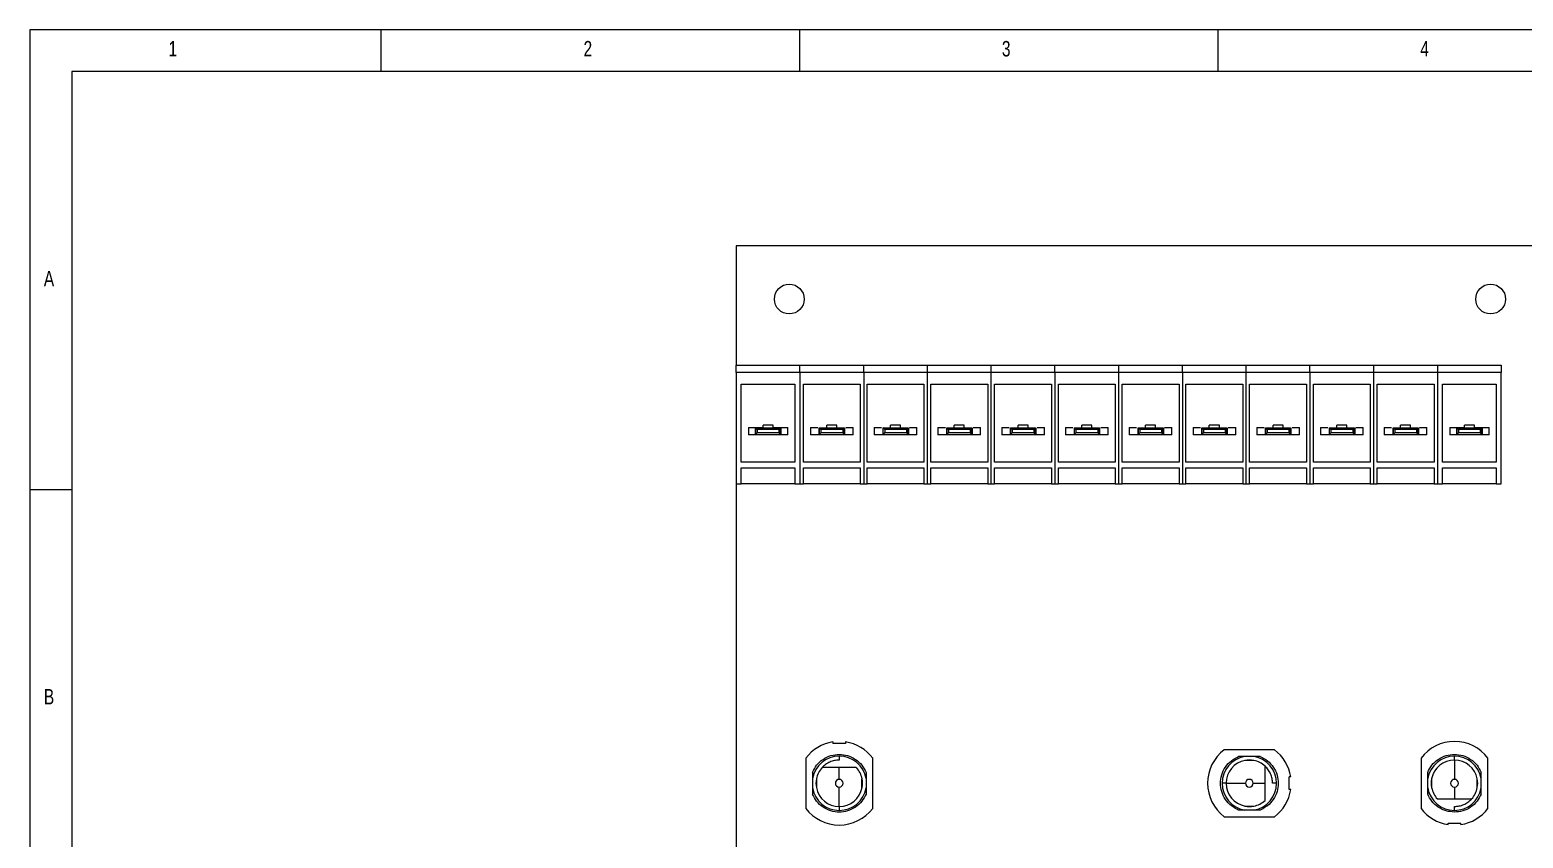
# Model space of a CAD drawing. Header units: millimetres. Extents: x 5 to 589, y 5 to 415.
# Drawn here: x 5 to 183.5, y 318.3 to 415 of the extents above; entities that cross this region are included whole.
import ezdxf

# ---------------------------------------------------------------- set-up
doc = ezdxf.new("R2010")
doc.units = ezdxf.units.MM
doc.styles.add('SLDTEXTSTYLE0', font='TXT', dxfattribs={"width": 0.75})

msp = doc.modelspace()

# ---------------------------------------------------------------- linework, layer by layer
at = {"color": 7, "linetype": 'Continuous', "lineweight": 0}
for p, q in [((589, 415), (5, 415)), ((5, 415), (5, 5)), ((47, 410), (47, 415)), ((97, 415), (97, 410)), ((147, 410), (147, 415)), ((584, 410), (10, 410)), ((10, 410), (10, 10)), ((10, 360), (5, 360))]:
    msp.add_line(p, q, dxfattribs=at)
at = {"color": 7, "linetype": 'Continuous', "lineweight": 15}
for p, q in [((521.21, 389.16), (89.41, 389.16)), ((89.41, 389.16), (89.41, 374.91)), ((89.41, 374.91), (97.03, 374.91)), ((89.41, 374.01), (89.41, 374.91)), ((97.03, 374.91), (104.65, 374.91)), ((97.03, 374.01), (97.03, 374.91)), ((104.65, 374.91), (112.27, 374.91)), ((104.65, 374.01), (104.65, 374.91)), ((112.27, 374.01), (112.27, 374.91)), ((112.27, 374.91), (119.89, 374.91)), ((119.89, 374.01), (119.89, 374.91)), ((119.89, 374.91), (127.51, 374.91)), ((127.51, 374.91), (135.13, 374.91)), ((127.51, 374.01), (127.51, 374.91)), ((135.13, 374.01), (135.13, 374.91)), ((135.13, 374.91), (142.75, 374.91)), ((142.75, 374.91), (150.37, 374.91)), ((142.75, 374.01), (142.75, 374.91)), ((150.37, 374.01), (150.37, 374.91)), ((150.37, 374.91), (157.99, 374.91)), ((157.99, 374.91), (165.61, 374.91)), ((157.99, 374.01), (157.99, 374.91)), ((165.61, 374.01), (165.61, 374.91)), ((165.61, 374.91), (173.23, 374.91)), ((173.23, 374.91), (180.85, 374.91)), ((173.23, 374.91), (173.23, 374.01)), ((180.85, 374.91), (180.85, 374.01)), ((89.41, 374.01), (89.41, 360.71)), ((97.03, 374.01), (89.41, 374.01)), ((104.65, 374.01), (97.03, 374.01)), ((97.03, 374.01), (97.03, 360.71)), ((112.27, 374.01), (104.65, 374.01)), ((104.65, 374.01), (104.65, 360.71)), ((112.27, 360.71), (112.27, 374.01)), ((119.89, 374.01), (112.27, 374.01)), ((119.89, 360.71), (119.89, 374.01)), ((127.51, 374.01), (119.89, 374.01)), ((135.13, 374.01), (127.51, 374.01)), ((127.51, 374.01), (127.51, 360.71)), ((135.13, 360.71), (135.13, 374.01)), ((142.75, 374.01), (135.13, 374.01)), ((150.37, 374.01), (142.75, 374.01)), ((142.75, 374.01), (142.75, 360.71)), ((150.37, 360.71), (150.37, 374.01)), ((157.99, 374.01), (150.37, 374.01)), ((165.61, 374.01), (157.99, 374.01)), ((157.99, 374.01), (157.99, 360.71)), ((165.61, 360.71), (165.61, 374.01)), ((173.23, 374.01), (165.61, 374.01)), ((173.23, 374.01), (173.23, 360.71)), ((180.85, 374.01), (173.23, 374.01)), ((180.85, 360.71), (180.85, 374.01)), ((90.02, 372.64), (96.42, 372.64)), ((90.02, 363.31), (90.02, 372.64)), ((96.42, 372.64), (96.42, 363.31)), ((97.44, 372.64), (104.24, 372.64)), ((97.44, 363.31), (97.44, 372.64)), ((104.24, 372.64), (104.24, 363.31)), ((105.06, 372.64), (111.86, 372.64)), ((105.06, 363.31), (105.06, 372.64)), ((111.86, 372.64), (111.86, 363.31)), ((112.68, 372.64), (119.48, 372.64)), ((112.68, 363.31), (112.68, 372.64)), ((119.48, 372.64), (119.48, 363.31)), ((120.3, 372.64), (127.1, 372.64)), ((120.3, 363.31), (120.3, 372.64)), ((127.1, 372.64), (127.1, 363.31)), ((127.92, 363.31), (127.92, 372.64)), ((127.92, 372.64), (134.72, 372.64)), ((134.72, 372.64), (134.72, 363.31)), ((135.54, 372.64), (142.34, 372.64)), ((135.54, 363.31), (135.54, 372.64)), ((142.34, 372.64), (142.34, 363.31)), ((143.16, 372.64), (149.96, 372.64)), ((143.16, 363.31), (143.16, 372.64)), ((149.96, 372.64), (149.96, 363.31)), ((150.78, 372.64), (157.58, 372.64)), ((150.78, 363.31), (150.78, 372.64)), ((157.58, 372.64), (157.58, 363.31)), ((158.4, 372.64), (165.2, 372.64)), ((158.4, 363.31), (158.4, 372.64)), ((165.2, 372.64), (165.2, 363.31)), ((166.02, 372.64), (172.82, 372.64)), ((166.02, 363.31), (166.02, 372.64)), ((172.82, 372.64), (172.82, 363.31)), ((173.84, 372.64), (180.24, 372.64)), ((173.84, 363.31), (173.84, 372.64)), ((180.24, 372.64), (180.24, 363.31)), ((93.82, 367.72), (92.62, 367.72)), ((92.62, 367.42), (92.62, 367.72)), ((93.82, 367.42), (93.82, 367.72)), ((101.44, 367.72), (100.24, 367.72)), ((100.24, 367.42), (100.24, 367.72)), ((101.44, 367.42), (101.44, 367.72)), ((109.06, 367.72), (107.86, 367.72)), ((107.86, 367.42), (107.86, 367.72)), ((109.06, 367.42), (109.06, 367.72)), ((116.68, 367.72), (115.48, 367.72)), ((115.48, 367.42), (115.48, 367.72)), ((116.68, 367.42), (116.68, 367.72)), ((124.3, 367.72), (123.1, 367.72)), ((123.1, 367.42), (123.1, 367.72)), ((124.3, 367.42), (124.3, 367.72)), ((131.92, 367.72), (130.72, 367.72)), ((130.72, 367.42), (130.72, 367.72)), ((131.92, 367.42), (131.92, 367.72)), ((139.54, 367.72), (138.34, 367.72)), ((138.34, 367.42), (138.34, 367.72)), ((139.54, 367.42), (139.54, 367.72)), ((147.16, 367.72), (145.96, 367.72)), ((145.96, 367.42), (145.96, 367.72)), ((147.16, 367.42), (147.16, 367.72)), ((154.78, 367.72), (153.58, 367.72)), ((153.58, 367.42), (153.58, 367.72)), ((154.78, 367.42), (154.78, 367.72)), ((162.4, 367.72), (161.2, 367.72)), ((161.2, 367.42), (161.2, 367.72)), ((162.4, 367.42), (162.4, 367.72)), ((170.02, 367.72), (168.82, 367.72)), ((168.82, 367.42), (168.82, 367.72)), ((170.02, 367.42), (170.02, 367.72)), ((177.64, 367.72), (176.44, 367.72)), ((176.44, 367.42), (176.44, 367.72)), ((177.64, 367.42), (177.64, 367.72)), ((90.87, 367.46), (92.62, 367.46)), ((90.87, 367.46), (90.87, 366.58)), ((95.57, 366.58), (90.87, 366.58)), ((91.69, 367.42), (91.69, 366.62)), ((91.72, 367.42), (91.69, 367.42)), ((91.69, 366.62), (91.72, 366.62)), ((91.92, 367.22), (91.72, 367.42)), ((91.72, 367.42), (94.72, 367.42)), ((91.72, 367.42), (91.72, 366.62)), ((91.92, 366.82), (91.72, 366.62)), ((91.72, 366.62), (94.72, 366.62)), ((94.52, 367.22), (91.92, 367.22)), ((91.92, 367.22), (91.92, 366.82)), ((94.52, 366.82), (91.92, 366.82)), ((93.82, 367.46), (95.57, 367.46)), ((94.72, 367.42), (94.52, 367.22)), ((94.52, 367.22), (94.52, 366.82)), ((94.72, 366.62), (94.52, 366.82)), ((94.72, 366.62), (94.72, 367.42)), ((94.72, 367.42), (94.75, 367.42)), ((94.72, 366.62), (94.75, 366.62)), ((94.75, 367.42), (94.75, 366.62)), ((95.57, 366.58), (95.57, 367.46)), ((98.29, 367.46), (98.29, 366.58)), ((98.29, 367.46), (99.17, 367.46)), ((103.39, 366.58), (98.29, 366.58)), ((99.31, 367.42), (99.31, 366.62)), ((99.31, 366.62), (99.34, 366.62)), ((99.54, 367.22), (99.34, 367.42)), ((99.34, 367.42), (102.34, 367.42)), ((99.34, 367.42), (99.34, 366.62)), ((99.54, 366.82), (99.34, 366.62)), ((99.34, 366.62), (102.34, 366.62)), ((102.14, 367.22), (99.54, 367.22)), ((99.54, 367.22), (99.54, 366.82)), ((102.14, 366.82), (99.54, 366.82)), ((102.34, 367.42), (102.14, 367.22)), ((102.14, 367.22), (102.14, 366.82)), ((102.34, 366.62), (102.14, 366.82)), ((102.34, 366.62), (102.34, 367.42)), ((102.34, 366.62), (102.37, 366.62)), ((102.37, 367.42), (102.37, 366.62)), ((102.51, 367.46), (103.39, 367.46)), ((103.39, 366.58), (103.39, 367.46)), ((105.91, 367.46), (106.79, 367.46)), ((105.91, 367.46), (105.91, 366.58)), ((111.01, 366.58), (105.91, 366.58)), ((106.93, 367.42), (106.93, 366.62)), ((106.93, 366.62), (106.96, 366.62)), ((107.16, 367.22), (106.96, 367.42)), ((106.96, 367.42), (109.96, 367.42)), ((106.96, 367.42), (106.96, 366.62)), ((107.16, 366.82), (106.96, 366.62)), ((106.96, 366.62), (109.96, 366.62)), ((109.76, 367.22), (107.16, 367.22)), ((107.16, 367.22), (107.16, 366.82)), ((109.76, 366.82), (107.16, 366.82)), ((109.96, 367.42), (109.76, 367.22)), ((109.76, 367.22), (109.76, 366.82)), ((109.96, 366.62), (109.76, 366.82)), ((109.96, 366.62), (109.96, 367.42)), ((109.96, 366.62), (109.99, 366.62)), ((109.99, 367.42), (109.99, 366.62)), ((110.13, 367.46), (111.01, 367.46)), ((111.01, 366.58), (111.01, 367.46)), ((113.53, 367.46), (114.41, 367.46)), ((113.53, 367.46), (113.53, 366.58)), ((118.63, 366.58), (113.53, 366.58)), ((114.55, 367.42), (114.55, 366.62)), ((114.55, 366.62), (114.58, 366.62)), ((114.78, 367.22), (114.58, 367.42)), ((114.58, 367.42), (117.58, 367.42)), ((114.58, 367.42), (114.58, 366.62)), ((114.78, 366.82), (114.58, 366.62)), ((114.58, 366.62), (117.58, 366.62)), ((117.38, 367.22), (114.78, 367.22)), ((114.78, 367.22), (114.78, 366.82)), ((117.38, 366.82), (114.78, 366.82)), ((117.58, 367.42), (117.38, 367.22)), ((117.38, 367.22), (117.38, 366.82)), ((117.58, 366.62), (117.38, 366.82)), ((117.58, 366.62), (117.58, 367.42)), ((117.58, 366.62), (117.61, 366.62)), ((117.61, 367.42), (117.61, 366.62)), ((117.75, 367.46), (118.63, 367.46)), ((118.63, 366.58), (118.63, 367.46)), ((121.15, 367.46), (122.03, 367.46)), ((121.15, 367.46), (121.15, 366.58)), ((126.25, 366.58), (121.15, 366.58)), ((122.17, 367.42), (122.17, 366.62)), ((122.17, 366.62), (122.2, 366.62)), ((122.4, 367.22), (122.2, 367.42)), ((122.2, 367.42), (125.2, 367.42)), ((122.2, 367.42), (122.2, 366.62)), ((122.4, 366.82), (122.2, 366.62)), ((122.2, 366.62), (125.2, 366.62)), ((125, 367.22), (122.4, 367.22)), ((122.4, 367.22), (122.4, 366.82)), ((125, 366.82), (122.4, 366.82)), ((125.2, 367.42), (125, 367.22)), ((125, 367.22), (125, 366.82)), ((125.2, 366.62), (125, 366.82)), ((125.2, 366.62), (125.2, 367.42)), ((125.2, 366.62), (125.23, 366.62)), ((125.23, 367.42), (125.23, 366.62)), ((125.37, 367.46), (126.25, 367.46)), ((126.25, 366.58), (126.25, 367.46)), ((128.77, 367.46), (129.65, 367.46)), ((128.77, 367.46), (128.77, 366.58)), ((133.87, 366.58), (128.77, 366.58)), ((129.79, 367.42), (129.79, 366.62)), ((129.79, 366.62), (129.82, 366.62)), ((130.02, 367.22), (129.82, 367.42)), ((129.82, 367.42), (132.82, 367.42)), ((129.82, 367.42), (129.82, 366.62)), ((130.02, 366.82), (129.82, 366.62)), ((129.82, 366.62), (132.82, 366.62)), ((132.62, 367.22), (130.02, 367.22)), ((130.02, 367.22), (130.02, 366.82)), ((132.62, 366.82), (130.02, 366.82)), ((132.82, 367.42), (132.62, 367.22)), ((132.62, 367.22), (132.62, 366.82)), ((132.82, 366.62), (132.62, 366.82)), ((132.82, 366.62), (132.82, 367.42)), ((132.82, 366.62), (132.85, 366.62)), ((132.85, 367.42), (132.85, 366.62)), ((132.99, 367.46), (133.87, 367.46)), ((133.87, 366.58), (133.87, 367.46)), ((136.39, 367.46), (137.27, 367.46)), ((136.39, 367.46), (136.39, 366.58)), ((141.49, 366.58), (136.39, 366.58)), ((137.41, 367.42), (137.41, 366.62)), ((137.41, 366.62), (137.44, 366.62)), ((137.64, 367.22), (137.44, 367.42)), ((137.44, 367.42), (140.44, 367.42)), ((137.44, 367.42), (137.44, 366.62)), ((137.64, 366.82), (137.44, 366.62)), ((137.44, 366.62), (140.44, 366.62)), ((140.24, 367.22), (137.64, 367.22)), ((137.64, 367.22), (137.64, 366.82)), ((140.24, 366.82), (137.64, 366.82)), ((140.44, 367.42), (140.24, 367.22)), ((140.24, 367.22), (140.24, 366.82)), ((140.44, 366.62), (140.24, 366.82)), ((140.44, 366.62), (140.44, 367.42)), ((140.44, 366.62), (140.47, 366.62)), ((140.47, 367.42), (140.47, 366.62)), ((140.61, 367.46), (141.49, 367.46)), ((141.49, 366.58), (141.49, 367.46)), ((144.01, 367.46), (144.01, 366.58)), ((144.01, 367.46), (144.89, 367.46)), ((149.11, 366.58), (144.01, 366.58)), ((145.03, 367.42), (145.03, 366.62)), ((145.03, 366.62), (145.06, 366.62)), ((145.26, 367.22), (145.06, 367.42)), ((145.06, 367.42), (148.06, 367.42)), ((145.06, 367.42), (145.06, 366.62)), ((145.26, 366.82), (145.06, 366.62)), ((145.06, 366.62), (148.06, 366.62)), ((147.86, 367.22), (145.26, 367.22)), ((145.26, 367.22), (145.26, 366.82)), ((147.86, 366.82), (145.26, 366.82)), ((148.06, 367.42), (147.86, 367.22)), ((147.86, 367.22), (147.86, 366.82)), ((148.06, 366.62), (147.86, 366.82)), ((148.06, 366.62), (148.06, 367.42)), ((148.06, 366.62), (148.09, 366.62)), ((148.09, 367.42), (148.09, 366.62)), ((148.23, 367.46), (149.11, 367.46)), ((149.11, 366.58), (149.11, 367.46)), ((151.63, 367.46), (152.51, 367.46)), ((151.63, 367.46), (151.63, 366.58)), ((156.73, 366.58), (151.63, 366.58)), ((152.65, 367.42), (152.65, 366.62)), ((152.65, 366.62), (152.68, 366.62)), ((152.88, 367.22), (152.68, 367.42)), ((152.68, 367.42), (155.68, 367.42)), ((152.68, 367.42), (152.68, 366.62)), ((152.88, 366.82), (152.68, 366.62)), ((152.68, 366.62), (155.68, 366.62)), ((155.48, 367.22), (152.88, 367.22)), ((152.88, 367.22), (152.88, 366.82)), ((155.48, 366.82), (152.88, 366.82)), ((155.68, 367.42), (155.48, 367.22)), ((155.48, 367.22), (155.48, 366.82)), ((155.68, 366.62), (155.48, 366.82)), ((155.68, 366.62), (155.68, 367.42)), ((155.68, 366.62), (155.71, 366.62)), ((155.71, 367.42), (155.71, 366.62)), ((155.85, 367.46), (156.73, 367.46)), ((156.73, 366.58), (156.73, 367.46)), ((159.25, 367.46), (160.13, 367.46)), ((159.25, 367.46), (159.25, 366.58)), ((164.35, 366.58), (159.25, 366.58)), ((160.27, 367.42), (160.27, 366.62)), ((160.27, 366.62), (160.3, 366.62)), ((160.5, 367.22), (160.3, 367.42)), ((160.3, 367.42), (163.3, 367.42)), ((160.3, 367.42), (160.3, 366.62)), ((160.5, 366.82), (160.3, 366.62)), ((160.3, 366.62), (163.3, 366.62)), ((163.1, 367.22), (160.5, 367.22)), ((160.5, 367.22), (160.5, 366.82)), ((163.1, 366.82), (160.5, 366.82)), ((163.3, 367.42), (163.1, 367.22)), ((163.1, 367.22), (163.1, 366.82)), ((163.3, 366.62), (163.1, 366.82)), ((163.3, 366.62), (163.3, 367.42)), ((163.3, 366.62), (163.33, 366.62)), ((163.33, 367.42), (163.33, 366.62)), ((163.47, 367.46), (164.35, 367.46)), ((164.35, 366.58), (164.35, 367.46)), ((166.87, 367.46), (167.75, 367.46)), ((166.87, 367.46), (166.87, 366.58)), ((171.97, 366.58), (166.87, 366.58)), ((167.89, 367.42), (167.89, 366.62)), ((167.89, 366.62), (167.92, 366.62)), ((168.12, 367.22), (167.92, 367.42)), ((167.92, 367.42), (170.92, 367.42)), ((167.92, 367.42), (167.92, 366.62)), ((168.12, 366.82), (167.92, 366.62)), ((167.92, 366.62), (170.92, 366.62)), ((170.72, 367.22), (168.12, 367.22)), ((168.12, 367.22), (168.12, 366.82)), ((170.72, 366.82), (168.12, 366.82)), ((170.92, 367.42), (170.72, 367.22)), ((170.72, 367.22), (170.72, 366.82)), ((170.92, 366.62), (170.72, 366.82)), ((170.92, 366.62), (170.92, 367.42)), ((170.92, 366.62), (170.95, 366.62)), ((170.95, 367.42), (170.95, 366.62)), ((171.09, 367.46), (171.97, 367.46)), ((171.97, 366.58), (171.97, 367.46)), ((174.69, 367.46), (174.69, 366.58)), ((174.69, 367.46), (176.44, 367.46)), ((179.39, 366.58), (174.69, 366.58)), ((175.54, 367.42), (175.51, 367.42)), ((175.51, 367.42), (175.51, 366.62)), ((175.51, 366.62), (175.54, 366.62)), ((175.74, 367.22), (175.54, 367.42)), ((175.54, 367.42), (178.54, 367.42)), ((175.54, 367.42), (175.54, 366.62)), ((175.74, 366.82), (175.54, 366.62)), ((175.54, 366.62), (178.54, 366.62)), ((178.34, 367.22), (175.74, 367.22)), ((175.74, 367.22), (175.74, 366.82)), ((178.34, 366.82), (175.74, 366.82)), ((177.64, 367.46), (179.39, 367.46)), ((178.54, 367.42), (178.34, 367.22)), ((178.34, 367.22), (178.34, 366.82)), ((178.54, 366.62), (178.34, 366.82)), ((178.54, 366.62), (178.54, 367.42)), ((178.54, 367.42), (178.57, 367.42)), ((178.54, 366.62), (178.57, 366.62)), ((178.57, 367.42), (178.57, 366.62)), ((179.39, 366.58), (179.39, 367.46)), ((96.42, 363.31), (90.02, 363.31)), ((90.02, 362.61), (96.42, 362.61)), ((90.02, 360.71), (90.02, 362.61)), ((96.42, 362.61), (96.42, 360.71)), ((104.24, 363.31), (97.44, 363.31)), ((97.44, 362.61), (104.24, 362.61)), ((97.44, 360.71), (97.44, 362.61)), ((104.24, 362.61), (104.24, 360.71)), ((111.86, 363.31), (105.06, 363.31)), ((105.06, 362.61), (111.86, 362.61)), ((105.06, 360.71), (105.06, 362.61)), ((111.86, 362.61), (111.86, 360.71)), ((119.48, 363.31), (112.68, 363.31)), ((112.68, 360.71), (112.68, 362.61)), ((112.68, 362.61), (119.48, 362.61)), ((119.48, 362.61), (119.48, 360.71)), ((127.1, 363.31), (120.3, 363.31)), ((120.3, 362.61), (127.1, 362.61)), ((120.3, 360.71), (120.3, 362.61)), ((127.1, 362.61), (127.1, 360.71)), ((134.72, 363.31), (127.92, 363.31)), ((127.92, 360.71), (127.92, 362.61)), ((127.92, 362.61), (134.72, 362.61)), ((134.72, 362.61), (134.72, 360.71)), ((142.34, 363.31), (135.54, 363.31)), ((135.54, 362.61), (142.34, 362.61)), ((135.54, 360.71), (135.54, 362.61)), ((142.34, 362.61), (142.34, 360.71)), ((149.96, 363.31), (143.16, 363.31)), ((143.16, 362.61), (149.96, 362.61)), ((143.16, 360.71), (143.16, 362.61)), ((149.96, 362.61), (149.96, 360.71)), ((157.58, 363.31), (150.78, 363.31)), ((150.78, 362.61), (157.58, 362.61)), ((150.78, 360.71), (150.78, 362.61)), ((157.58, 362.61), (157.58, 360.71)), ((165.2, 363.31), (158.4, 363.31)), ((158.4, 362.61), (165.2, 362.61)), ((158.4, 360.71), (158.4, 362.61)), ((165.2, 362.61), (165.2, 360.71)), ((172.82, 363.31), (166.02, 363.31)), ((166.02, 362.61), (172.82, 362.61)), ((166.02, 360.71), (166.02, 362.61)), ((172.82, 362.61), (172.82, 360.71)), ((180.24, 363.31), (173.84, 363.31)), ((173.84, 360.71), (173.84, 362.61)), ((173.84, 362.61), (180.24, 362.61)), ((180.24, 362.61), (180.24, 360.71)), ((89.41, 360.71), (90.02, 360.71)), ((89.41, 360.71), (89.41, 84.36)), ((96.42, 360.71), (90.02, 360.71)), ((96.42, 360.71), (97.03, 360.71)), ((97.03, 360.71), (97.44, 360.71)), ((104.24, 360.71), (97.44, 360.71)), ((104.24, 360.71), (104.65, 360.71)), ((104.65, 360.71), (105.06, 360.71)), ((111.86, 360.71), (105.06, 360.71)), ((111.86, 360.71), (112.27, 360.71)), ((112.27, 360.71), (112.68, 360.71)), ((119.48, 360.71), (112.68, 360.71)), ((119.48, 360.71), (119.89, 360.71)), ((119.89, 360.71), (120.3, 360.71)), ((127.1, 360.71), (120.3, 360.71)), ((127.1, 360.71), (127.51, 360.71)), ((127.51, 360.71), (127.92, 360.71)), ((134.72, 360.71), (127.92, 360.71)), ((134.72, 360.71), (135.13, 360.71)), ((135.13, 360.71), (135.54, 360.71)), ((142.34, 360.71), (135.54, 360.71)), ((142.34, 360.71), (142.75, 360.71)), ((142.75, 360.71), (143.16, 360.71)), ((149.96, 360.71), (143.16, 360.71)), ((149.96, 360.71), (150.37, 360.71)), ((150.37, 360.71), (150.78, 360.71)), ((157.58, 360.71), (150.78, 360.71)), ((157.58, 360.71), (157.99, 360.71)), ((157.99, 360.71), (158.4, 360.71)), ((165.2, 360.71), (158.4, 360.71)), ((165.2, 360.71), (165.61, 360.71)), ((165.61, 360.71), (166.02, 360.71)), ((172.82, 360.71), (166.02, 360.71)), ((172.82, 360.71), (173.23, 360.71)), ((173.23, 360.71), (173.84, 360.71)), ((180.24, 360.71), (173.84, 360.71)), ((180.24, 360.71), (180.85, 360.71)), ((100.98, 329.84), (100.98, 329.67)), ((102.48, 329.67), (100.98, 329.67)), ((102.48, 329.84), (102.48, 329.67)), ((153.75, 328.9), (147.75, 328.9)), ((97.73, 327.9), (97.73, 321.9)), ((101.73, 328.15), (101.73, 327.67)), ((101.73, 325.36), (101.73, 326.77)), ((105.73, 321.9), (105.73, 327.9)), ((171.26, 327.9), (171.26, 321.9)), ((175.26, 327.67), (175.26, 328.15)), ((175.26, 327.67), (175.26, 325.36)), ((179.26, 321.9), (179.26, 327.9)), ((147.97, 324.9), (147.5, 324.9)), ((147.97, 324.9), (150.28, 324.9)), ((151.21, 324.9), (152.62, 324.9)), ((154, 324.9), (153.52, 324.9)), ((155.69, 325.65), (155.52, 325.65)), ((155.52, 324.15), (155.52, 325.65)), ((101.73, 322.12), (101.73, 324.43)), ((155.69, 324.15), (155.52, 324.15)), ((175.26, 324.43), (175.26, 323.02)), ((101.73, 322.12), (101.73, 321.65)), ((175.26, 321.65), (175.26, 322.12)), ((147.75, 320.9), (153.75, 320.9)), ((174.51, 320.12), (176.01, 320.12)), ((174.51, 319.96), (174.51, 320.12)), ((176.01, 319.96), (176.01, 320.12))]:
    msp.add_line(p, q, dxfattribs=at)
for centre in [(95.76, 382.81), (179.58, 382.81)]:
    msp.add_circle(centre, 1.78, dxfattribs=at)
for centre, radius, start, end in [((101.73, 324.9), 5, 98.6269, 143.1301), ((101.73, 324.9), 5, 36.8699, 81.3731), ((150.75, 324.9), 5, 126.8699, 233.1301), ((150.75, 324.9), 5, 8.6269, 53.1301), ((175.26, 324.9), 5, 36.8699, 143.1301), ((101.73, 324.9), 3.25, 90, 169.9367), ((101.73, 324.9), 2.78, 137.4934, 169.1071), ((101.73, 324.9), 3.25, 10.0633, 90), ((101.73, 324.9), 2.78, 10.8932, 42.5066), ((150.75, 324.9), 3.25, 100.0633, 180), ((150.75, 324.9), 2.78, 100.8929, 180), ((150.75, 324.9), 2.78, 79.1067, 100.8938), ((150.75, 324.9), 2.78, 47.4934, 79.1071), ((150.75, 324.9), 3.25, 0, 79.9367), ((175.26, 324.9), 3.25, 90, 169.9367), ((175.26, 324.9), 2.78, 90, 169.1071), ((175.26, 324.9), 3.25, 10.0633, 90), ((175.26, 324.9), 2.77, 10.8929, 90), ((101.73, 324.9), 2.78, 169.1067, 190.8938), ((101.73, 324.9), 0.465, 90, 270), ((101.73, 324.9), 0.465, 270, 90), ((101.73, 324.9), 2.78, 349.1068, 10.8929), ((150.75, 324.9), 3.25, 180, 259.9367), ((150.75, 324.9), 2.78, 180, 259.1071), ((150.75, 324.9), 0.465, 0, 180), ((150.75, 324.9), 0.465, 180, 0), ((150.75, 324.9), 3.25, 280.0633, 0), ((175.26, 324.9), 2.78, 169.1068, 190.8929), ((175.26, 324.9), 0.465, 90, 270), ((175.26, 324.9), 0.465, 270, 90), ((175.26, 324.9), 2.78, 349.1067, 10.8938), ((101.73, 324.9), 3.25, 190.0633, 270), ((101.73, 324.9), 2.78, 190.8929, 270), ((101.73, 324.9), 2.78, 270, 349.1071), ((101.73, 324.9), 3.25, 270, 349.9367), ((150.75, 324.9), 5, 306.8699, 351.3731), ((175.26, 324.9), 3.25, 190.0633, 270), ((175.26, 324.9), 2.78, 190.8932, 222.5066), ((175.26, 324.9), 3.25, 270, 349.9367), ((175.26, 324.9), 2.78, 317.4934, 349.1071), ((101.73, 324.9), 5, 216.8699, 323.1301), ((150.75, 324.9), 2.78, 259.1068, 280.8929), ((150.75, 324.9), 2.78, 280.8932, 312.5066), ((175.26, 324.9), 5, 216.8699, 261.3731), ((175.26, 324.9), 5, 278.6269, 323.1301)]:
    msp.add_arc(centre, radius, start, end, dxfattribs=at)
for points, knots in [([(98.53, 326.19), (98.68, 326.49), (98.99, 327.1), (99.77, 327.8), (100.71, 328.26), (101.4, 328.32), (101.73, 328.35)], [0, 0, 0, 0, 0.244391, 0.5, 0.755609, 1, 1, 1, 1]), ([(101.73, 327.67), (101.53, 327.66), (101.15, 327.64), (100.6, 327.45), (100.09, 327.17), (99.82, 326.91), (99.68, 326.77)], [0, 0, 0, 0, 0.249998, 0.499999, 0.750002, 1, 1, 1, 1]), ([(101.73, 326.77), (101.53, 326.77), (101.03, 326.77), (100.35, 326.77), (99.9, 326.77), (99.68, 326.77)], [0, 0, 0, 0, 0.246521, 0.63814, 1, 1, 1, 1]), ([(101.73, 328.35), (102.07, 328.32), (102.75, 328.26), (103.69, 327.8), (104.47, 327.1), (104.78, 326.49), (104.93, 326.19)], [0, 0, 0, 0, 0.244423, 0.5, 0.755575, 1, 1, 1, 1]), ([(103.77, 326.77), (103.33, 326.77), (102.73, 326.77), (101.94, 326.77), (101.73, 326.77)], [0, 0, 0, 0, 0.725753, 1, 1, 1, 1]), ([(149.46, 321.7), (149.16, 321.85), (148.55, 322.16), (147.84, 322.94), (147.4, 323.88), (147.25, 324.9), (147.4, 325.92), (147.84, 326.86), (148.55, 327.64), (149.16, 327.95), (149.46, 328.1)], [0, 0, 0, 0, 0.122204, 0.25, 0.377796, 0.5, 0.622204, 0.75, 0.877796, 1, 1, 1, 1]), ([(150.18, 328.1), (150.18, 328.1), (150.18, 328.1), (150.17, 328.1), (150.12, 328.1), (149.93, 328.1), (149.69, 328.1), (149.5, 328.1), (149.46, 328.1)], [0, 0, 0, 0, 0.01693, 0.039292, 0.081692, 0.236189, 0.852161, 1, 1, 1, 1]), ([(151.31, 328.1), (151.14, 328.1), (150.79, 328.1), (150.39, 328.1), (150.2, 328.1), (150.18, 328.1)], [0, 0, 0, 0, 0.469089, 0.939612, 1, 1, 1, 1]), ([(151.27, 327.62), (150.98, 327.62), (150.63, 327.62), (150.28, 327.62), (150.22, 327.62)], [0, 0, 0, 0, 0.821499, 1, 1, 1, 1]), ([(152.04, 328.1), (151.9, 328.1), (151.73, 328.1), (151.53, 328.1), (151.45, 328.1), (151.4, 328.1), (151.36, 328.1), (151.33, 328.1), (151.32, 328.1), (151.31, 328.1), (151.31, 328.1), (151.31, 328.1)], [0, 0, 0, 0, 0.521936, 0.674714, 0.779635, 0.851722, 0.901665, 0.95457, 0.975884, 0.993093, 1, 1, 1, 1]), ([(152.04, 328.1), (152.34, 327.95), (152.95, 327.64), (153.65, 326.85), (154.11, 325.91), (154.17, 325.23), (154.2, 324.89)], [0, 0, 0, 0, 0.244388, 0.5, 0.755608, 1, 1, 1, 1]), ([(152.62, 324.9), (152.62, 325.09), (152.62, 325.6), (152.62, 326.28), (152.62, 326.73), (152.62, 326.94)], [0, 0, 0, 0, 0.246523, 0.638139, 1, 1, 1, 1]), ([(153.52, 324.9), (153.51, 325.09), (153.49, 325.47), (153.3, 326.02), (153.02, 326.53), (152.76, 326.81), (152.62, 326.94)], [0, 0, 0, 0, 0.249997, 0.499999, 0.75, 1, 1, 1, 1]), ([(172.06, 326.19), (172.21, 326.49), (172.52, 327.1), (173.3, 327.8), (174.24, 328.25), (175.26, 328.4), (176.27, 328.25), (177.21, 327.8), (178, 327.1), (178.31, 326.49), (178.46, 326.19)], [0, 0, 0, 0, 0.122204, 0.249999, 0.377797, 0.499999, 0.622204, 0.75, 0.877795, 1, 1, 1, 1]), ([(98.53, 326.19), (98.53, 326.05), (98.53, 325.88), (98.53, 325.69), (98.53, 325.61), (98.53, 325.55), (98.53, 325.51), (98.53, 325.49), (98.53, 325.47), (98.53, 325.47), (98.53, 325.47), (98.53, 325.47)], [0, 0, 0, 0, 0.52193, 0.67471, 0.77964, 0.851727, 0.901663, 0.954568, 0.975882, 0.993095, 1, 1, 1, 1]), ([(98.53, 325.47), (98.53, 325.29), (98.53, 324.94), (98.53, 324.55), (98.53, 324.35), (98.53, 324.33)], [0, 0, 0, 0, 0.469102, 0.939618, 1, 1, 1, 1]), ([(99, 325.42), (99, 325.13), (99, 324.78), (99, 324.44), (99, 324.37)], [0, 0, 0, 0, 0.821493, 1, 1, 1, 1]), ([(104.45, 324.37), (104.45, 324.66), (104.45, 325.02), (104.45, 325.36), (104.45, 325.42)], [0, 0, 0, 0, 0.821488, 1, 1, 1, 1]), ([(104.93, 326.19), (104.93, 326.05), (104.93, 325.88), (104.93, 325.69), (104.93, 325.61), (104.93, 325.55), (104.93, 325.51), (104.93, 325.49), (104.93, 325.47), (104.93, 325.47), (104.93, 325.47), (104.93, 325.47)], [0, 0, 0, 0, 0.52193, 0.67471, 0.77964, 0.851727, 0.901663, 0.954568, 0.975882, 0.993095, 1, 1, 1, 1]), ([(104.93, 325.47), (104.93, 325.29), (104.93, 324.94), (104.93, 324.55), (104.93, 324.35), (104.93, 324.33)], [0, 0, 0, 0, 0.469102, 0.939618, 1, 1, 1, 1]), ([(154.2, 324.89), (154.17, 324.56), (154.11, 323.88), (153.64, 322.94), (152.95, 322.16), (152.33, 321.85), (152.04, 321.7)], [0, 0, 0, 0, 0.244424, 0.5, 0.755576, 1, 1, 1, 1]), ([(152.62, 322.85), (152.62, 323.29), (152.62, 323.89), (152.62, 324.68), (152.62, 324.9)], [0, 0, 0, 0, 0.725756, 1, 1, 1, 1]), ([(172.06, 325.47), (172.06, 325.47), (172.06, 325.47), (172.06, 325.48), (172.06, 325.52), (172.06, 325.72), (172.06, 325.95), (172.06, 326.15), (172.06, 326.19)], [0, 0, 0, 0, 0.01693, 0.039297, 0.081697, 0.236194, 0.85216, 1, 1, 1, 1]), ([(172.06, 324.33), (172.06, 324.51), (172.06, 324.86), (172.06, 325.25), (172.06, 325.44), (172.06, 325.47)], [0, 0, 0, 0, 0.469096, 0.939612, 1, 1, 1, 1]), ([(172.53, 325.42), (172.53, 325.13), (172.53, 324.78), (172.53, 324.44), (172.53, 324.37)], [0, 0, 0, 0, 0.821481, 1, 1, 1, 1]), ([(177.98, 324.37), (177.98, 324.66), (177.98, 325.02), (177.98, 325.36), (177.98, 325.42)], [0, 0, 0, 0, 0.8215, 1, 1, 1, 1]), ([(178.46, 325.47), (178.46, 325.47), (178.46, 325.47), (178.46, 325.48), (178.46, 325.52), (178.46, 325.72), (178.46, 325.95), (178.46, 326.15), (178.46, 326.19)], [0, 0, 0, 0, 0.01693, 0.039297, 0.081697, 0.236194, 0.85216, 1, 1, 1, 1]), ([(178.46, 324.33), (178.46, 324.51), (178.46, 324.86), (178.46, 325.25), (178.46, 325.44), (178.46, 325.47)], [0, 0, 0, 0, 0.469096, 0.939612, 1, 1, 1, 1]), ([(98.53, 324.33), (98.53, 324.33), (98.53, 324.33), (98.53, 324.32), (98.53, 324.27), (98.53, 324.08), (98.53, 323.84), (98.53, 323.65), (98.53, 323.61)], [0, 0, 0, 0, 0.01693, 0.039301, 0.081695, 0.236199, 0.852161, 1, 1, 1, 1]), ([(104.93, 323.61), (104.78, 323.31), (104.47, 322.7), (103.68, 322), (102.74, 321.55), (101.73, 321.4), (100.71, 321.55), (99.77, 322), (98.99, 322.7), (98.68, 323.31), (98.53, 323.61)], [0, 0, 0, 0, 0.122204, 0.250001, 0.377796, 0.500001, 0.622204, 0.749999, 0.877796, 1, 1, 1, 1]), ([(104.93, 324.33), (104.93, 324.33), (104.93, 324.33), (104.93, 324.32), (104.93, 324.27), (104.93, 324.08), (104.93, 323.84), (104.93, 323.65), (104.93, 323.61)], [0, 0, 0, 0, 0.01693, 0.039301, 0.081695, 0.236199, 0.852161, 1, 1, 1, 1]), ([(172.06, 323.61), (172.06, 323.74), (172.06, 323.92), (172.06, 324.11), (172.06, 324.19), (172.06, 324.25), (172.06, 324.29), (172.06, 324.31), (172.06, 324.33), (172.06, 324.33), (172.06, 324.33), (172.06, 324.33)], [0, 0, 0, 0, 0.52193, 0.674709, 0.779639, 0.851735, 0.901662, 0.954568, 0.975882, 0.993094, 1, 1, 1, 1]), ([(175.25, 321.45), (174.92, 321.48), (174.23, 321.54), (173.3, 322), (172.52, 322.7), (172.21, 323.31), (172.06, 323.61)], [0, 0, 0, 0, 0.244426, 0.5, 0.755578, 1, 1, 1, 1]), ([(173.21, 323.02), (173.65, 323.02), (174.25, 323.02), (175.04, 323.02), (175.26, 323.02)], [0, 0, 0, 0, 0.725758, 1, 1, 1, 1]), ([(178.46, 323.61), (178.31, 323.31), (178, 322.7), (177.21, 322), (176.27, 321.53), (175.58, 321.48), (175.25, 321.45)], [0, 0, 0, 0, 0.244391, 0.500003, 0.755612, 1, 1, 1, 1]), ([(175.26, 323.02), (175.45, 323.02), (175.96, 323.02), (176.64, 323.02), (177.09, 323.02), (177.3, 323.02)], [0, 0, 0, 0, 0.246526, 0.638137, 1, 1, 1, 1]), ([(175.26, 322.12), (175.45, 322.14), (175.83, 322.16), (176.38, 322.34), (176.89, 322.62), (177.16, 322.89), (177.3, 323.02)], [0, 0, 0, 0, 0.250003, 0.499997, 0.749998, 1, 1, 1, 1]), ([(178.46, 323.61), (178.46, 323.74), (178.46, 323.92), (178.46, 324.11), (178.46, 324.19), (178.46, 324.25), (178.46, 324.29), (178.46, 324.31), (178.46, 324.33), (178.46, 324.33), (178.46, 324.33), (178.46, 324.33)], [0, 0, 0, 0, 0.52193, 0.674709, 0.779639, 0.851735, 0.901662, 0.954568, 0.975882, 0.993094, 1, 1, 1, 1]), ([(150.18, 321.7), (150.18, 321.7), (150.18, 321.7), (150.17, 321.7), (150.12, 321.7), (149.93, 321.7), (149.69, 321.7), (149.5, 321.7), (149.46, 321.7)], [0, 0, 0, 0, 0.01693, 0.039292, 0.081692, 0.236189, 0.852161, 1, 1, 1, 1]), ([(151.31, 321.7), (151.14, 321.7), (150.79, 321.7), (150.39, 321.7), (150.2, 321.7), (150.18, 321.7)], [0, 0, 0, 0, 0.469089, 0.939612, 1, 1, 1, 1]), ([(150.22, 322.17), (150.51, 322.17), (150.87, 322.17), (151.21, 322.17), (151.27, 322.17)], [0, 0, 0, 0, 0.821487, 1, 1, 1, 1]), ([(152.04, 321.7), (151.9, 321.7), (151.73, 321.7), (151.53, 321.7), (151.45, 321.7), (151.4, 321.7), (151.36, 321.7), (151.33, 321.7), (151.32, 321.7), (151.31, 321.7), (151.31, 321.7), (151.31, 321.7)], [0, 0, 0, 0, 0.521936, 0.674714, 0.779635, 0.851722, 0.901665, 0.95457, 0.975884, 0.993093, 1, 1, 1, 1])]:
    msp.add_open_spline(points, degree=3, knots=knots, dxfattribs=at)

# ---------------------------------------------------------------- texts
at = {"color": 7, "linetype": 'Continuous', "lineweight": 0, "char_height": 1.85, "attachment_point": 1, "style": 'SLDTEXTSTYLE0'}
for s, insert in [('1', (21.58, 413.67)), ('2', (71.17, 413.67)), ('3', (121.17, 413.67)), ('4', (171.17, 413.67)), ('A', (6.67, 386.17)), ('B', (6.67, 336.17))]:
    msp.add_mtext(s, dxfattribs=dict(at, insert=insert))

doc.saveas('drawing.dxf')
